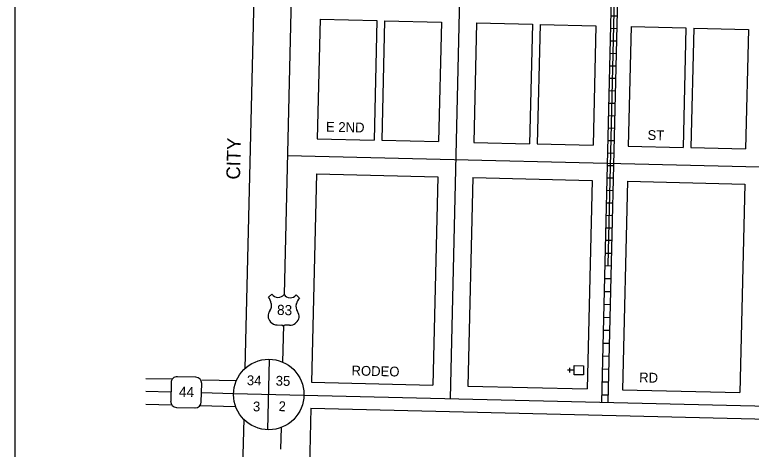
# Model space of a CAD drawing. Extents: x 1176042 to 2320954, y 15675363 to 16353278.
# Drawn here: x 1176042 to 1177924, y 15830141 to 15831250 of the extents above; entities that cross this region are included whole.
import ezdxf

# ---------------------------------------------------------------- set-up
doc = ezdxf.new("R2010")
doc.units = 0
for name, color, linetype in [('L10', 7, 'Continuous'), ('L13', 7, 'Continuous'), ('L18', 7, 'Continuous'), ('L19', 7, 'Continuous'), ('L2', 7, 'Continuous'), ('L20', 7, 'Continuous'), ('L3', 7, 'Continuous'), ('L5', 7, 'Continuous'), ('L8', 7, 'Continuous'), ('L9', 7, 'Continuous')]:
    doc.layers.add(name, color=color, linetype=linetype)

msp = doc.modelspace()

# ---------------------------------------------------------------- linework, layer by layer
at = {"layer": 'L10'}
for p, q in [((1177471.2, 15830343.1), (1177454.3, 15830343.4)), ((1177460.4, 15830337.4), (1177460.7, 15830349.4))]:
    msp.add_line(p, q, dxfattribs=at)
msp.add_lwpolyline([(1177494.9, 15830331), (1177471.1, 15830331.4), (1177471.4, 15830354.8), (1177495.4, 15830354.4)], close=True, dxfattribs=at)
at = {"layer": 'L13'}
msp.add_lwpolyline([(1176041.8, 15834587.7), (1176041.8, 15829291.3)], dxfattribs=at)
at = {"layer": 'L18'}
for p, q in [((1176681.3, 15832502.7), (1176629.9, 15830347.2)), ((1176822.2, 15831239), (1176815, 15830934.1)), ((1176822.2, 15831239), (1176967.1, 15831235.5)), ((1176967.1, 15831235.5), (1176959.9, 15830930.6)), ((1176987.1, 15831235.1), (1176979.9, 15830930.2)), ((1176987.1, 15831235.1), (1177132.1, 15831231.6)), ((1177132.1, 15831231.6), (1177124.9, 15830926.7)), ((1177222.1, 15831229.5), (1177214.9, 15830924.6)), ((1177222.1, 15831229.5), (1177364.5, 15831226.1)), ((1177364.5, 15831226.1), (1177357.2, 15830921.2)), ((1177384.5, 15831225.6), (1177377.2, 15830920.7)), ((1177384.5, 15831225.6), (1177527, 15831222.2)), ((1177527, 15831222.2), (1177519.8, 15830917.3)), ((1177617, 15831220), (1177609.7, 15830915.1)), ((1177617, 15831220), (1177756.9, 15831216.7)), ((1177756.9, 15831216.7), (1177749.6, 15830911.8)), ((1177776.9, 15831216.2), (1177769.6, 15830911.3)), ((1177776.9, 15831216.2), (1177916.9, 15831212.9)), ((1177916.9, 15831212.9), (1177909.6, 15830908)), ((1176815, 15830934.1), (1176959.9, 15830930.6)), ((1176979.9, 15830930.2), (1177124.9, 15830926.7)), ((1177214.9, 15830924.6), (1177357.2, 15830921.2)), ((1177377.2, 15830920.7), (1177519.8, 15830917.3)), ((1177609.7, 15830915.1), (1177749.6, 15830911.8)), ((1177769.6, 15830911.3), (1177909.6, 15830908)), ((1176812.8, 15830844.1), (1176800.2, 15830312.2)), ((1176812.8, 15830844.1), (1177122.7, 15830836.7)), ((1177122.7, 15830836.7), (1177110.1, 15830304.9)), ((1177212.7, 15830834.6), (1177200, 15830302.7)), ((1177212.7, 15830834.6), (1177517.6, 15830827.3)), ((1177517.6, 15830827.3), (1177504.9, 15830295.5)), ((1177607.6, 15830825.2), (1177594.9, 15830293.3)), ((1177607.6, 15830825.2), (1177907.5, 15830818)), ((1177907.5, 15830818), (1177894.8, 15830286.2)), ((1176377.1, 15830322.3), (1176444.9, 15830320.7)), ((1176519.9, 15830318.9), (1176608.4, 15830316.8)), ((1176800.2, 15830312.2), (1177110.1, 15830304.9)), ((1177200, 15830302.7), (1177504.9, 15830295.5)), ((1177594.9, 15830293.3), (1177894.8, 15830286.2)), ((1176376.4, 15830256.3), (1176443.1, 15830254.7)), ((1176515.1, 15830253), (1176606.2, 15830250.8)), ((1176798.6, 15830246.3), (1176788.1, 15829803.8)), ((1176798.6, 15830246.3), (1178289.6, 15830210.7)), ((1176626.9, 15830217.9), (1176617.1, 15829808.1))]:
    msp.add_line(p, q, dxfattribs=at)
at = {"layer": 'L20'}
for p, q in [((1176815.8, 15834117.5), (1176730.5, 15830536)), ((1176690.6, 15830529.5), (1176699.2, 15830537.1)), ((1176768.9, 15830527.6), (1176761.2, 15830535.7)), ((1176697.6, 15830513.7), (1176697.6, 15830513.7)), ((1176761.2, 15830511.6), (1176761.2, 15830512.7)), ((1176693.4, 15830494.5), (1176694, 15830495)), ((1176764.4, 15830492.8), (1176764.4, 15830492.8)), ((1176695.8, 15830466.1), (1176695.1, 15830466.8)), ((1176712.4, 15830458.5), (1176724.4, 15830458.2)), ((1176728.6, 15830458.1), (1176726.4, 15830363.8)), ((1176743.7, 15830457.8), (1176731.7, 15830458)), ((1176759.5, 15830463.6), (1176760.6, 15830464.7)), ((1176504.4, 15830325.3), (1176457.4, 15830326.4)), ((1176441.4, 15830311.1), (1176440.3, 15830264.2)), ((1176518.6, 15830262.3), (1176519.7, 15830309.3)), ((1176377.2, 15830289.3), (1176440.9, 15830287.8)), ((1176519.1, 15830286), (1176601.1, 15830284)), ((1176455.6, 15830248.1), (1176502.5, 15830247)), ((1176722.4, 15830196.7), (1176721.1, 15830141.4))]:
    msp.add_line(p, q, dxfattribs=at)
for centre, radius, start, end in [((1176660.2, 15830506.5), 38, 10.9217, 37.0417), ((1176714.6, 15830547.7), 18.9, 214.3179, 324.4401), ((1176745.9, 15830546.9), 18.9, 212.8265, 323.2886), ((1176798.3, 15830503.2), 38, 140.2241, 165.5679), ((1176675.3, 15830508.2), 22.9, 324.7175, 13.5441), ((1176783.3, 15830505.7), 22.9, 165.3813, 213.8171), ((1176709.5, 15830481.4), 20.5, 140.1968, 225.5254), ((1176747.9, 15830480.5), 20.5, 308.9718, 36.9256), ((1176713.1, 15830482), 23.5, 222.6558, 268.6329), ((1176724.2, 15830454.3), 3.91, 9.0027, 88.633), ((1176731.9, 15830454.2), 3.91, 88.633, 168.2634), ((1176744.3, 15830481.3), 23.5, 268.633, 310.6219), ((1176457, 15830310.8), 15.7, 88.633, 178.633), ((1176504, 15830309.7), 15.7, 358.633, 88.633), ((1176455.9, 15830263.8), 15.7, 178.633, 268.633), ((1176502.8, 15830262.7), 15.7, 268.633, 358.633)]:
    msp.add_arc(centre, radius, start, end, dxfattribs=at)
at = {"layer": 'L3'}
for p, q in [((1177206.4, 15832460.2), (1177154.3, 15830270.8)), ((1176738.9, 15830890.9), (1177945.5, 15830862.1)), ((1176781, 15830279.7), (1179348.5, 15830218.5))]:
    msp.add_line(p, q, dxfattribs=at)
at = {"layer": 'L5'}
for p, q in [((1177574.5, 15831661.2), (1177541.1, 15830261.6)), ((1177590.5, 15831660.8), (1177557.1, 15830261.2)), ((1177582.5, 15831661), (1177557.5, 15830611.3)), ((1177564.7, 15831247.7), (1177580.6, 15831247.3)), ((1177563.9, 15831215.8), (1177579.8, 15831215.5)), ((1177563.2, 15831184), (1177579.1, 15831183.7)), ((1177562.4, 15831152.2), (1177578.3, 15831151.9)), ((1177561.7, 15831120.4), (1177577.6, 15831120.1)), ((1177560.9, 15831088.6), (1177576.8, 15831088.2)), ((1177560.1, 15831056.8), (1177576.1, 15831056.4)), ((1177559.4, 15831025), (1177575.3, 15831024.6)), ((1177558.6, 15830993.2), (1177574.5, 15830992.8)), ((1177557.9, 15830961.4), (1177573.8, 15830961)), ((1177557.1, 15830929.6), (1177573, 15830929.2)), ((1177556.4, 15830897.8), (1177572.3, 15830897.4)), ((1177555.6, 15830866), (1177571.5, 15830865.6)), ((1177554.8, 15830834.1), (1177570.7, 15830833.8)), ((1177554.1, 15830802.3), (1177570, 15830802)), ((1177553.3, 15830770.5), (1177569.2, 15830770.2)), ((1177552.6, 15830738.7), (1177568.5, 15830738.3)), ((1177551.8, 15830706.9), (1177567.7, 15830706.5)), ((1177551, 15830675.1), (1177566.9, 15830674.7)), ((1177550.2, 15830642.1), (1177566.2, 15830641.7)), ((1177549.5, 15830610.3), (1177565.4, 15830609.9)), ((1177548.7, 15830577.3), (1177564.6, 15830576.9)), ((1177547.9, 15830544.3), (1177563.8, 15830543.9)), ((1177547.1, 15830511.3), (1177563, 15830511)), ((1177546.4, 15830478.3), (1177562.2, 15830478)), ((1177545.6, 15830445.3), (1177561.5, 15830445)), ((1177544.8, 15830412.4), (1177560.7, 15830412)), ((1177544, 15830379.4), (1177559.9, 15830379)), ((1177543.2, 15830346.4), (1177559.1, 15830346)), ((1177542.4, 15830313.4), (1177558.3, 15830313)), ((1177541.6, 15830280.4), (1177557.5, 15830280))]:
    msp.add_line(p, q, dxfattribs=at)
at = {"layer": 'L8'}
for points in [[(1176691.7, 15830370.6), (1176687.5, 15830190.6)], [(1176601.1, 15830284), (1176781, 15830279.7)]]:
    msp.add_lwpolyline(points, dxfattribs=at)
msp.add_circle((1176691, 15830281.1), 90, dxfattribs=at)

# ---------------------------------------------------------------- texts
at = {"layer": 'L19'}
for s, p in [('34', (1176634.8, 15830305)), ('35', (1176708.5, 15830303.8)), ('3', (1176650.3, 15830238.2)), ('2', (1176715.9, 15830238.7))]:
    msp.add_text(s, height=25, rotation=358.633, dxfattribs=at).set_placement(p)
at = {"layer": 'L2'}
msp.add_text('CITY', height=35, rotation=88.635, dxfattribs=at).set_placement((1176617.4, 15830829.4))
at = {"layer": 'L20'}
for s, p in [('83', (1176711.8, 15830484.2)), ('44', (1176461.2, 15830275.1))]:
    msp.add_text(s, height=26, rotation=358.633, dxfattribs=at).set_placement(p)
at = {"layer": 'L9'}
for s, rotation, p in [('E 2ND', 358.632, (1176836.9, 15830952.2)), ('ST', 358.6363, (1177658.6, 15830931)), ('RODEO', 358.6362, (1176902.2, 15830329.8)), ('RD', 358.6362, (1177637.2, 15830312.3))]:
    msp.add_text(s, height=25, rotation=rotation, dxfattribs=at).set_placement(p)

doc.saveas('drawing.dxf')
